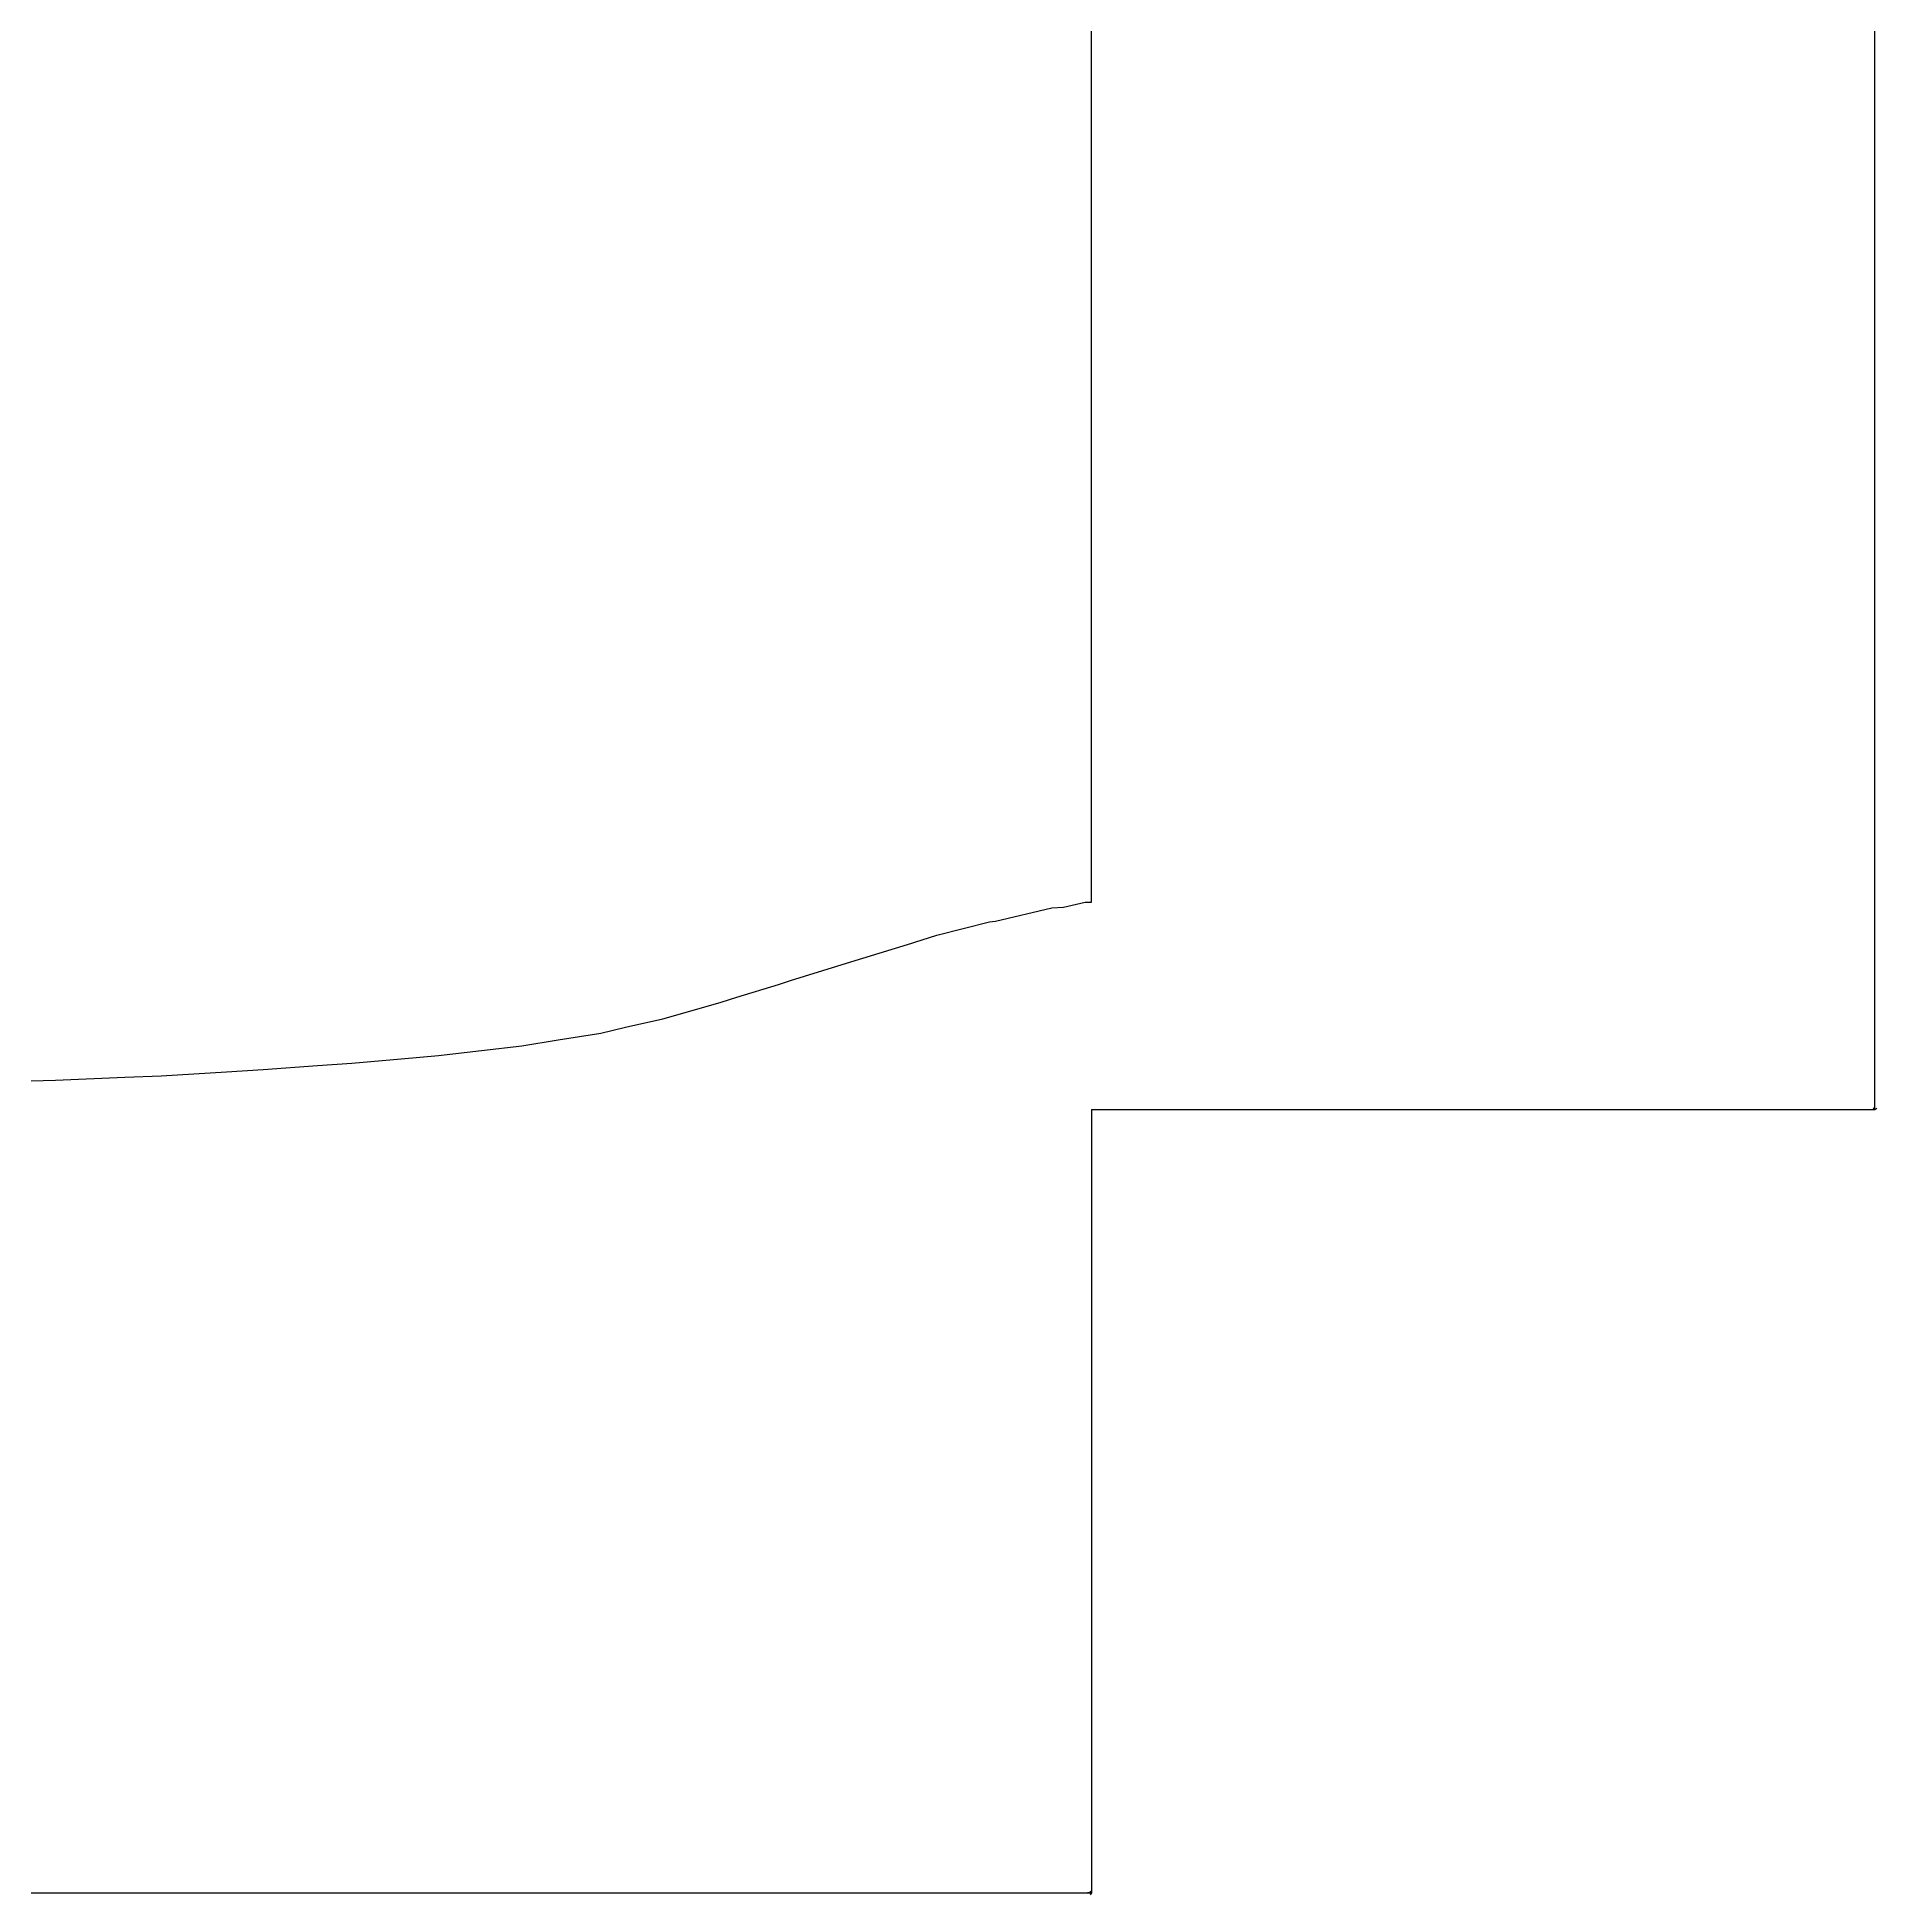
# Model space of a CAD drawing. Header units: millimetres. Extents: x -1724 to 2611, y -1353 to 888.
# Drawn here: x 1520 to 2611, y -1353 to -252 of the extents above; entities that cross this region are included whole.
import ezdxf

# ---------------------------------------------------------------- set-up
doc = ezdxf.new("R2010")
doc.units = ezdxf.units.MM
doc.dimstyles.get("Standard").update_dxf_attribs({"dimtxt": 2.5, "dimasz": 2.5, "dimexe": 1.25, "dimexo": 0.625, "dimtad": 1, "dimcen": 2.5, "dimazin": 3, "dimtfac": 1, "dimtmove": 0, "dimatfit": 3})

# ---------------------------------------------------------------- blocks, each defined once
blk = doc.blocks.new('*D1')
at = {"layer": 'DIMENSIONS'}
for p, q in [((-1724.061, -887.585), (-1724.061, -1351.9323)), ((2145.5, -887.585), (2145.5, -1351.9323)), ((-1724.061, -1351.9323), (-1723.186, -1350.8073)), ((-1724.061, -1351.9323), (2145.5, -1351.9323)), ((-1724.061, -1351.9323), (-1723.186, -1353.0573)), ((-1724.061, -1351.9323), (-1721.561, -1351.9323)), ((2145.5, -1351.9323), (2143, -1351.9323)), ((2145.5, -1351.9323), (2144.625, -1350.8073)), ((2145.5, -1351.9323), (2144.625, -1353.0573))]:
    blk.add_line(p, q, dxfattribs=at)
blk.add_text('3869.56', height=2.5, dxfattribs=at).set_placement((210.7195, -1349.9323))
blk = doc.blocks.new('*D2')
at = {"layer": 'DIMENSIONS'}
for p, q in [((2145.5, 887.585), (2609.8473, 887.585)), ((2609.8473, 887.585), (2608.7223, 886.71)), ((2609.8473, -887.585), (2609.8473, 887.585)), ((2609.8473, 887.585), (2610.9723, 886.71)), ((2609.8473, 887.585), (2609.8473, 885.085)), ((2145.5, -887.585), (2609.8473, -887.585)), ((2609.8473, -887.585), (2608.7223, -886.71)), ((2609.8473, -887.585), (2609.8473, -885.085)), ((2609.8473, -887.585), (2610.9723, -886.71))]:
    blk.add_line(p, q, dxfattribs=at)
blk.add_text('1775.17', height=2.5, rotation=90, dxfattribs=at).set_placement((2607.8473, 0))

msp = doc.modelspace()

# ---------------------------------------------------------------- linework, layer by layer
at = {"layer": 'кузов_drawing'}
for p, q in [((2145.5, -272.448), (2145.5, -231.1517)), ((2145.5, -451.0223), (2145.5, -272.448)), ((2145.5, -484.6537), (2145.5, -451.0223)), ((2145.5, -515.6999), (2145.5, -484.6537)), ((2145.5, -661.2792), (2145.5, -515.6999)), ((2145.5, -679.6145), (2145.5, -661.2792)), ((2145.5, -748.5713), (2145.5, -679.6145)), ((2145.5, -764.5061), (2145.5, -748.5713)), ((2088.5556, -775.9336), (2121.9317, -767.9177)), ((2121.9317, -767.9177), (2128.8639, -767.5488)), ((2128.8639, -767.5488), (2141.6147, -764.671)), ((2141.6147, -764.671), (2145.5, -764.5061)), ((2053.7719, -784.1142), (2084.8827, -776.2174)), ((2084.8827, -776.2174), (2088.5556, -775.9336)), ((2000.2468, -800.7186), (2038.9702, -788.8111)), ((2038.9702, -788.8111), (2040.6316, -788.2713)), ((2040.6316, -788.2713), (2053.7719, -784.1142)), ((1966.8922, -811.0543), (1994.4998, -802.5343)), ((1994.4998, -802.5343), (2000.2468, -800.7186)), ((1935.2447, -820.9294), (1959.8178, -813.306)), ((1959.8178, -813.306), (1966.8922, -811.0543)), ((1903.1346, -830.3232), (1925.9347, -823.9163)), ((1925.9347, -823.9163), (1935.2447, -820.9294)), ((1869.2631, -838.7424), (1891.33, -833.7519)), ((1891.33, -833.7519), (1903.1346, -830.3232)), ((1807.719, -849.8104), (1829.2706, -846.26)), ((1829.2706, -846.26), (1854.4844, -842.1814)), ((1854.4844, -842.1814), (1869.2631, -838.7424)), ((1707.0026, -859.936), (1736.1996, -857.4122)), ((1736.1996, -857.4122), (1758.3204, -855.4967)), ((1758.3204, -855.4967), (1783.9077, -852.5429)), ((1783.9077, -852.5429), (1807.719, -849.8104)), ((1531.2793, -870.1687), (1572.3615, -868.4279)), ((1572.3615, -868.4279), (1593.9981, -867.5313)), ((1593.9981, -867.5313), (1632.72, -865.1541)), ((1632.72, -865.1541), (1654.4808, -863.8382)), ((1654.4808, -863.8382), (1686.5524, -861.4523)), ((1686.5524, -861.4523), (1707.0026, -859.936)), ((1509.5415, -870.7959), (1531.2793, -870.1687))]:
    msp.add_line(p, q, dxfattribs=at)

# ---------------------------------------------------------------- dimensions: what is measured, and where the dimension line sits
at = {"layer": 'DIMENSIONS'}
for base, p1, p2, text, picture, middle in [((2609.8473, 0), (2145.5, -887.585), (2145.5, 887.585), '1775.17', '*D2', (2607.8473, 0)), ((210.7195, -1351.9323), (-1724.061, -887.585), (2145.5, -887.585), '3869.56', '*D1', (210.7195, -1349.9323))]:
    dim = msp.add_linear_dim(base=base, p1=p1, p2=p2, text=text, dimstyle='Standard', dxfattribs=at)
    dim.commit()
    dim.dimension.update_dxf_attribs({"geometry": picture, "text_midpoint": middle})

doc.saveas('drawing.dxf')
